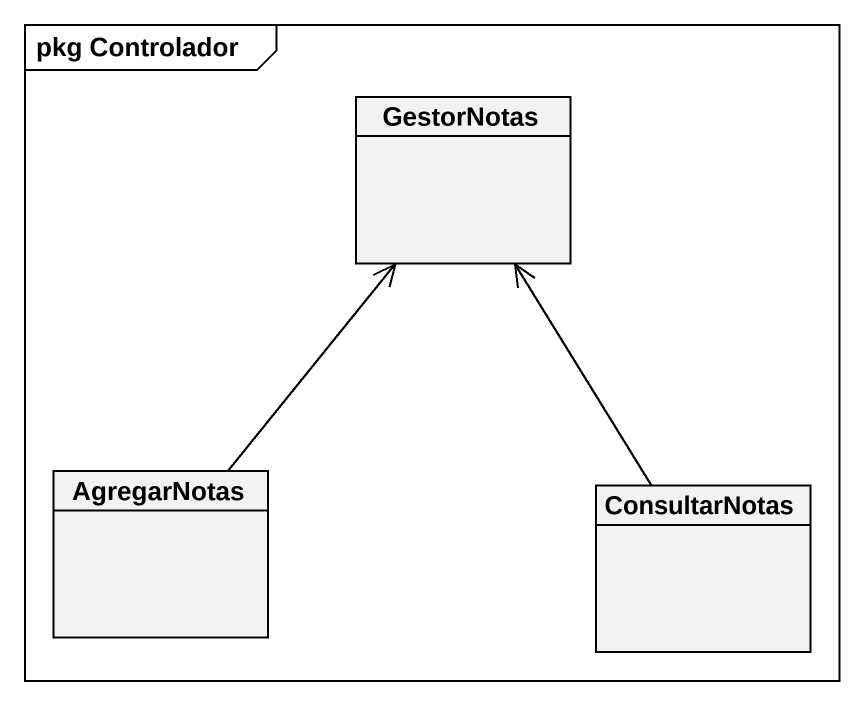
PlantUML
@startuml
mainframe pkg Controlador
hide circle
hide empty members
class GestorNotas
class AgregarNotas
class ConsultarNotas
AgregarNotas -up-> GestorNotas
ConsultarNotas -up-> GestorNotas
@enduml
